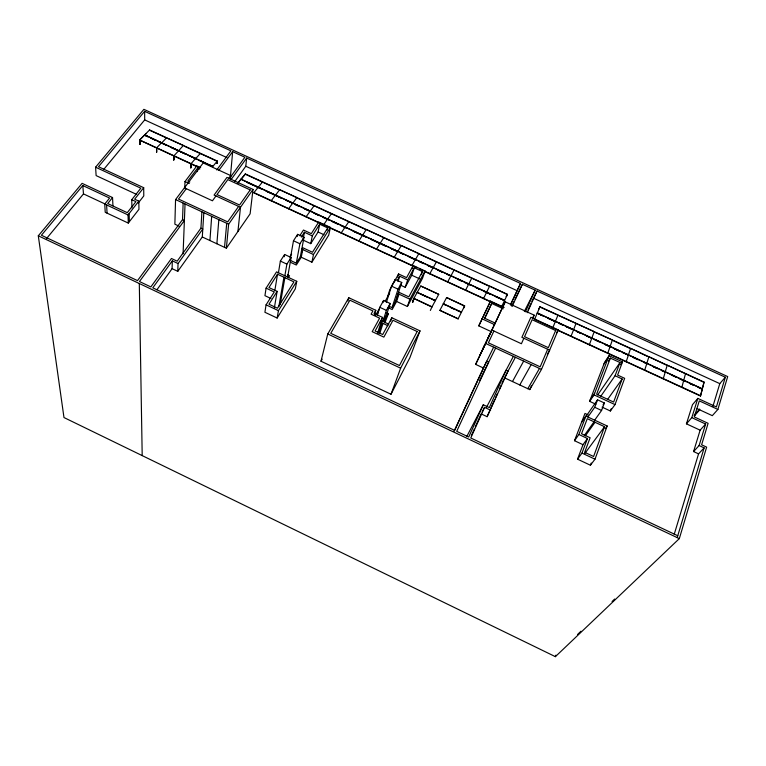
<?xml version="1.0" encoding="UTF-8"?>
<svg xmlns="http://www.w3.org/2000/svg" width="766" height="766" viewBox="0 0 766 766"><rect width="100%" height="100%" fill="white"/><g stroke="black" fill="none" stroke-linecap="round" stroke-linejoin="round"><path stroke-width="1.15" d="M156.551 152.099L156.704 147.761L161.54 142.802M156.771 152.204L156.58 147.915M173.566 159.941L173.796 155.632L173.911 159.883M173.786 160.046L173.796 155.632M172.101 268.675L172.312 260.852L178.038 263.542L177.779 271.336L172.101 268.675L156.925 289.768M230.422 179.129L230.738 175.606L203.201 162.938L175.558 199.572L174.868 224.199L179.081 226.161M216.759 169.956L230.901 150.845L144.63 111.338L98.498 166.72L143.702 187.699L134.672 199.198L138.828 201.132L138.952 209.309L128.276 223.078L105.22 212.287L104.751 204.072L109.595 198.049L82.805 185.554L41.421 235.248L137.516 280.624L182.528 219.612L183.141 203.095M184.721 188.57L184.989 181.552L196.833 165.906L200.673 167.677M183.074 253.852L185.046 203.976M190.629 167.802L190.935 163.522L190.973 167.744M190.849 167.907L190.935 163.522M197.465 171.613L197.657 168.032L199.792 169.018M182.528 219.612L184.395 220.484L139.45 281.534L150.854 286.915L171.46 258.496L177.185 261.177L200.931 228.172L201.918 211.809M177.779 271.336L202.301 236.981L203.823 212.689M209.932 240.543L211.684 216.338M216.989 163.541L217.305 161.071L149.571 129.971L139.651 139.986L144.583 135.007L212.689 166.327M217.104 163.388L217.257 161.339L184.367 146.229M216.874 243.78L218.837 219.66M230.422 176.544L232.673 151.658L244.881 157.241L230.288 177.367M224.524 247.341L226.717 223.318M149.772 130.335L149.571 129.971M202.301 236.981L226.372 248.203L228.632 224.199L253.019 189.422L226.937 177.425L214.087 195.081L240.495 207.28L237.92 231.485M161.511 143.079L166.404 137.976M234.779 181.552L245.781 166.251L246.662 158.055L520.516 283.449L510.462 305.06M173.767 155.977L178.507 150.892M253.019 189.422L250.118 213.819L226.372 248.203M178.622 150.768L183.342 145.473L149.552 130.239M190.906 163.867L195.589 158.466L189.164 155.795M200.261 153.526L195.675 158.6L189.279 155.661M266.08 288.15L274.247 291.97L266.061 304.849L264.912 312.279L277.148 318.034L295.322 288.82L296.758 281.304L276.545 271.882L266.08 288.15L264.94 295.676L271.001 298.52M274.803 290.754L277.512 274.228L293.933 281.888L277.445 308.21L268.971 304.226L277.12 291.367L268.962 287.556L277.512 274.228M278.451 272.763L280.366 261.082L284.626 254.484L291.109 257.5L287.69 276.785M274.362 307.884L277.12 291.367M284.243 256.763L284.626 254.484M278.853 306.63L283.927 277.225M277.148 318.034L278.431 310.651L296.758 281.304M284.866 275.75L286.886 264.117L291.109 257.5M280.174 304.705L284.885 277.665M293.483 240.763L290.036 260.258L296.308 263.169L300.329 256.811L304.016 237.316L297.62 234.358L293.483 240.763L299.908 243.732L296.308 263.169M501.548 306.907L507.465 294.326L245.34 173.939L237.91 183.074M297.237 236.512L297.62 234.358M245.34 173.939L245.513 174.313M310.747 243.636L312.289 235.899L304.428 232.27L302.963 240.036L310.747 243.636L318.082 232.012L319.681 224.227L327.724 227.933L327.245 230.145M301.842 252.11L302.685 247.715L312.49 252.253L327.724 227.933M302.714 249.563L301.258 257.242L296.337 265.017L290.295 262.211M258.056 187.479L253.766 192.812L319.422 223.05M258.171 187.344L262.412 182.069M300.329 256.811L311.906 262.183L313.466 254.542L330.414 227.416L318.713 222.025L311.312 233.659L303.46 230.039L299.774 235.775M271.135 200.807L275.387 195.158M275.329 195.416L279.647 189.7L296.873 197.609L292.756 203.249L286.264 200.261M330.414 227.416L328.71 235.162L311.906 262.183M288.552 208.831L292.717 203.124L286.158 200.395M306.017 216.874L310.029 211.378M375.79 310.287L374.038 313.438L382.569 317.411L375.101 330.998L382.713 334.55L391.828 317.756L420.007 330.864L409.867 357.722L391.005 394.251L320.992 361.226L327.762 333.986L348.817 297.735L375.79 310.287L374.402 314.816M556.987 329.964L700.478 396.012L704.078 382.1L540.011 306.783L538.871 308.966L539.886 307.022L594.225 331.678L591.745 338.256L586.383 335.786M704.078 382.1L702.231 389.042L700.162 388.094M700.478 396.012L702.345 388.984L537.282 313.112M314.079 205.805L310.125 211.234L304.696 208.735M347.927 301.086L348.817 297.735M323.539 224.945L327.513 219.133M327.446 219.382L331.4 213.752M341.109 233.036L344.92 227.416M345.016 227.282L348.769 221.738M665.29 371.95L663.203 378.854M112.937 205.786L112.545 197.551L82.096 183.352L38.3 235.804L63.98 417.547L555.388 656.663L679.318 538.622L706.635 447.133L701.618 444.807L708.11 423.32L694.283 416.924L699.291 400.877L717.886 409.446L727.7 376.575L143.884 109.337L95.587 167.189L96.123 175.596L136.654 194.44M677.201 537.617L704.126 447.88L699.109 445.553L693.584 451.567L698.554 453.874L704.126 447.88M531.91 301.383L537.033 291.013L725.325 377.226L716.402 406.947L697.836 398.397L692.474 404.707L686.432 423.837L700.124 430.176L705.639 424.038L691.794 417.642L686.432 423.837M674.224 534.323L698.554 453.874M712.916 406.363L719.791 383.632L725.325 377.226M699.109 445.553L705.639 424.038M358.727 241.146L362.519 235.229M693.584 451.567L700.124 430.176M362.433 235.478L366.272 229.484L400.149 245.331M377.753 313.313L379.036 309.177L375.608 315.353M377.379 315.075L379.783 307.319L383.603 300.444L390.191 303.508L386.61 314.596L382.866 321.433L380.999 320.561M382.904 302.675L383.603 300.444M691.794 417.642L697.836 398.397M387.424 297.218L389.75 289.874L398.588 273.95L406.564 277.637L413.2 265.534L425.082 271.001L422.459 278.393L407.388 306.486L395.639 301.028L401.748 282.482L395.246 279.475L391.541 286.149L386.351 302.503M377.504 333.325L382.569 317.411M394.528 281.735L395.246 279.475M378.749 333.191L382.023 322.965M382.866 321.433L386.409 310.402L390.191 303.508M397.573 277.129L398.588 273.95M379.706 333.641L382.99 323.415M397.956 281.534L399.67 276.248L407.656 279.935L405.185 287.307L400.235 285.019M386.323 312.566L388.4 313.533L384.925 322.821M376.403 249.285L380.003 243.559M388.841 306.161L392.02 307.645L398.071 289.175L401.748 282.482M383.661 237.757L380.099 243.416L378.031 242.458M396.434 299.573L398.847 292.258L408.814 296.863L422.449 271.557L414.291 267.803L407.656 279.935M398.99 294.163L396.577 301.469L392.163 309.56L388.075 307.654M390.717 321.126L391.828 317.756M412.127 268.713L413.2 265.534M405.185 287.307L411.773 275.224L414.291 267.803M394.126 257.443L397.717 251.411L391.503 248.653M407.388 306.486L409.915 299.219L425.082 271.001M555.388 656.663L555.925 655.131M421.338 274.726L422.449 271.557M412.491 302.168L413.87 298.357L412.73 302.273M412.826 302.091L414.004 298.654M415.296 259.789L418.839 253.623L401.269 245.551L397.631 251.66L391.407 248.806M583.003 444.692L574.5 440.709L578.876 434.494L587.465 438.506L583.003 444.692L577.526 459.169L590.414 465.221L591.218 463.028M604.556 426.719L593.593 456.498L584.669 452.313L590.126 437.759L581.538 433.748L587.292 418.667L604.556 426.719L584.784 453.568M602.076 407.129L610.378 410.988L611.182 408.805M615.079 375.723L622.136 378.988L613.633 402.073L596.618 394.184L610.378 358.115L620.01 362.548L615.079 375.723L600.764 396.29M590.414 465.221L595 459.198L607.179 425.992L585.923 416.082L581.528 422.411M610.378 410.988L615.012 404.611L624.654 378.318L617.607 375.062L622.509 361.897L609.037 355.692L604.585 362.375L589.619 401.336L595.843 404.228M391.005 394.251L400.637 368.187L420.007 330.864M594.665 420.161L601.578 410.471L604.374 402.973L597.557 399.804L586.316 415.967M577.526 459.169L581.978 453.089L587.465 438.506M587.924 417.01L594.722 407.282L597.557 399.804M413.717 298.663L420.773 286.024L438.736 294.326L431.9 307.08L413.812 298.424L432.043 306.773L430.348 310.441M417.173 292.507L435.433 300.464L432.062 299.391M420.773 286.024L438.736 294.326M578.876 434.494L585.923 416.082M589.619 401.336L594.043 394.883L609.037 355.692M574.5 440.709L584.975 413.429L588.173 414.913M429.726 273.835L433.116 267.688L427.897 265.39M436.361 261.962L433.02 267.937L427.811 265.543M447.603 282.07L450.896 275.865L446.616 274.19M454.037 270.082L450.877 275.961L447.746 274.515M552.688 327.982L555.407 321.442L547.882 318.091M439.866 310.354L458.116 318.809L439.866 310.354L446.616 297.553L464.656 305.883L463.698 308.085M446.616 297.553L464.311 306.017M515.394 357.272L504.468 377.82L529.766 389.607L541.495 369.384L558.251 329.897L530.848 317.287L521.885 337.337L549.653 350.167L547.288 354.275M529.766 389.607L531.556 385.413M547.661 349.248L540.174 366.828L488.392 342.814L493.917 331.017M465.527 290.324L468.725 284.071M468.62 284.31L471.751 278.211M534.457 319.594L540.011 306.783M475.265 426.921L481.153 413.889L487.109 416.685L508.04 371.108L506.077 370.198L489.33 407.589L483.308 404.764L466.762 436.543M523.867 338.246L521.416 343.743L491.935 330.108L479.66 355.855M532.801 318.187L534.151 315.152L505.215 301.842L475.648 364.386L483.384 367.996L493.639 347.17M487.109 416.685L494.826 399.412M495.793 397.257L497.239 394.011M499.652 388.621L501.098 385.375M502.056 383.22L503.99 378.902M471.339 435.615L474.288 429.094M528.023 310.01L530.943 303.537M490.594 410.203L484.562 407.378L470.764 437.989L677.766 535.74M527.257 312.7L537.033 291.013M483.509 298.606L486.611 292.286M483.308 404.764L468.715 437.022L456.708 431.354L488.689 362.107L486.736 361.198L454.669 430.387L152.788 287.834L172.312 260.852M525.371 311.829L535.175 290.161L522.374 284.301L515.011 299.353M491.073 331.563L478.788 325.876L490.508 301.124L504.172 307.415M490.508 301.124L478.788 325.876M484.706 318.627L491.695 303.451L503.319 308.803M453.989 431.402L483.384 367.996M512.109 306.448L522.374 284.301M510.51 304.619L520.516 283.449M475.648 364.386L505.215 301.842M506.182 296.413L507.465 294.326M506.412 296.519L507.351 294.565L489.637 286.139L486.496 292.535L490.719 294.47M482.752 348.961L484.811 344.643M487.76 338.361L491.006 331.697M491.695 303.451L484.629 318.216L495.123 323.06L494.424 324.564L482.005 318.819M511.851 305.797L513.957 301.498M479.679 380.281L495.64 348.099M458.116 318.809L464.656 305.883M524.346 311.369L535.175 290.161M482.12 412.022L484.562 407.378M532.552 318.177L534.151 315.152M486.534 407.206L513.392 356.334M557.897 315.295L555.273 321.682M388.4 313.533L383.833 321.883L388.783 324.19M392.02 307.645L395.639 301.028M512.483 381.554L523.666 361.102M385.193 301.249L389.616 293.254M397.449 280.26L399.67 276.248M519.779 384.953L531.192 364.597M575.965 323.587L573.456 330.031M570.967 336.398L573.581 329.801L566.036 326.431M556.547 332.884L558.251 329.897M320.992 361.226L322.16 359.197M527.812 388.697L539.484 368.446M415.392 259.54L411.897 265.63L329.744 227.799M589.313 344.844L591.821 338.179L586.325 335.948M607.697 353.308L610.109 346.586L604.642 344.183M288.275 277.771L289.538 275.77L287.518 274.831M312.289 235.899L319.681 224.227M289.759 256.936L291.626 254.025M299.908 243.732L304.016 237.316M301.335 237.087L304.428 232.27M626.148 361.791L628.446 355.022L622.911 352.772M604.001 363.888L608.453 357.224M644.646 370.313L646.839 363.477L643.497 362.04M608.376 361.083L610.378 358.115M590.232 399.737L594.655 393.274M597.719 394.844L620.01 362.548M620.537 364.74L622.509 361.897M238.599 206.408L227.713 221.891L178.507 199.064L186.31 188.685M603.034 404.86L604.374 402.973M607.591 399.459L622.136 378.988M584.324 435.433L594.043 421.817M178.038 263.542L202.799 229.044L200.931 228.172M585.301 435.892L595.038 422.286M685.474 373.856L683.674 380.51M683.636 380.683L681.807 387.414M231.399 179.158L246.662 158.055M215.974 195.952L212.46 200.788L184.424 187.814M228.795 178.277L230.738 175.606M218.904 170.311L232.673 151.658M605.197 428.663L607.179 425.992M197.657 168.032L187.804 181.073L189.796 181.992M128.276 223.078L128.037 214.949L138.828 201.132M138.282 202.98L143.778 195.933L143.702 187.699M131.944 207.902L131.752 199.706L140.81 188.187L95.587 167.189M112.545 197.551L107.719 203.555L127.261 212.68L135.908 201.64L131.752 199.706M139.699 144.334L139.766 139.967L140.044 144.276M46.333 238.81L83.484 193.903L82.805 185.554M103.582 169.602L144.697 119.898L144.63 111.338M237.958 182.815L240.888 179.292L504.545 300.54M240.945 179.426L245.292 174.208L278.518 189.47M694.111 415.344L699.578 409.025M694.369 415.986L699.837 409.686M217.305 161.071L212.766 166.461L209.558 164.987M717.886 409.446L712.313 415.66L697.156 408.671M146.306 133.514L144.678 135.151L147.857 136.616M577.526 634.507L580.973 631.203M612.072 601.511L614.658 599.031M144.697 119.898L226.928 157.605M245.781 166.251L517.012 290.64M533.375 298.137L719.791 383.632M595.153 332.396L612.398 340.018L609.966 346.816L604.585 344.346M613.327 340.736L629.413 348.118M647.682 356.516L630.629 348.386L628.35 355.079L622.959 352.599M666.008 364.922L648.907 356.774L646.686 363.697L643.44 362.213M703.916 382.32L667.243 365.19L665.137 372.18L661.881 370.687M297.888 198.365L365.162 229.264M419.787 254.35L488.478 285.9M702.393 388.812L537.349 312.949L542.481 315.803M537.225 313.189L542.548 315.64M558.548 322.993L562.828 324.956M576.731 331.352L581.021 333.325M594.971 339.731L599.271 341.713M614.332 348.635L619.723 351.115M632.678 357.071L638.088 359.551M653.254 366.521L657.592 368.523M661.929 370.514L665.185 372.008M671.351 374.842L676.483 377.207M681.625 379.563L685.742 381.458M689.86 383.354L693.986 385.25M547.814 318.254L554.211 321.193M558.481 323.156L562.761 325.119M565.969 326.594L572.384 329.543M576.674 331.515L580.963 333.488M594.904 339.893L599.213 341.875M614.275 348.798L619.675 351.278M632.63 357.234L638.04 359.723M653.197 366.694L657.534 368.685M671.303 375.014L676.435 377.37M679.519 378.787L685.694 381.631M689.812 383.527L693.939 385.422M698.065 387.318L702.183 389.214M144.707 134.883L212.651 166.595L208.371 164.633M240.993 179.158L504.612 300.377L495.995 296.892M151.036 138.081L156.331 140.513M159.51 141.978L165.877 144.898M171.191 147.34L177.568 150.28M180.757 151.745L186.081 154.196M199.945 160.563L204.216 162.536M247.408 182.394L252.79 184.865M256.016 186.349L260.325 188.331M265.725 190.82L271.126 193.3M273.28 194.296L280.854 197.772M294.929 204.244L299.267 206.246M314.223 213.12L319.345 215.476M322.419 216.893L327.542 219.248M332.683 221.604L337.816 223.969M342.957 226.334L347.075 228.23M353.26 231.073L357.377 232.969M360.47 234.386L365.631 236.761M370.801 239.136L375.962 241.51M381.133 243.885L385.279 245.8M399.795 252.474L403.95 254.379M409.149 256.773L414.349 259.167M419.557 261.56L423.722 263.475M437.29 269.709L442.518 272.112M457.168 278.853L462.415 281.266M466.609 283.19L470.803 285.124M476.059 287.547L480.263 289.471M484.476 291.406L490.795 294.316M496.062 296.739L500.284 298.683M502.391 299.65L504.497 300.617M144.554 135.276L147.733 136.741M150.912 138.206L156.207 140.638M158.332 141.614L165.753 145.033M171.067 147.474L177.444 150.404M180.632 151.869L185.966 154.32M199.83 160.697L204.101 162.66M247.294 182.528L261.302 188.963M266.692 191.452L280.749 197.906M294.824 204.388L299.171 206.38M304.6 208.879L308.937 210.88M314.127 213.264L319.25 215.619M323.348 217.506L329.504 220.33M332.588 221.747L337.72 224.112M340.803 225.53L346.979 228.364M353.164 231.208L365.535 236.905M370.706 239.279L378.978 243.081M381.047 244.038L385.193 245.943M399.708 252.617L403.864 254.532M409.063 256.916L414.262 259.31M419.471 261.704L423.636 263.628M438.248 270.341L442.432 272.265M458.135 279.485L462.329 281.419M464.426 282.386L470.726 285.278M475.983 287.69L480.186 289.634M483.346 291.08L485.452 292.047M534.582 319.355L551.74 327.254M552.813 327.752L700.641 395.783M139.651 139.986L199.543 167.562M253.814 192.553L323.606 224.687M324.64 225.166L417.231 267.794M419.337 268.761L501.663 306.668M139.642 140.121L196.278 166.346M424.479 271.423L490.939 302.024M318.082 232.012L324.056 234.769M411.773 275.224L419.854 278.948M184.989 181.552L189.288 183.534M443.265 303.872L461.4 312.346M445.305 305.098L443.351 303.709L461.496 312.107L458.116 311.025M450.638 307.568L454.908 309.541M417.269 292.267L435.337 300.703M420.362 293.981L426.748 296.93M391.541 286.149L398.071 289.175M301.785 249.122L313.466 254.542M398.042 293.723L409.915 299.219M175.558 199.572L228.632 224.199M485.663 343.474L541.495 369.384M594.043 394.883L615.012 404.611M280.366 261.082L286.886 264.117M379.783 307.319L386.409 310.402M594.722 407.282L601.578 410.471M380.166 322.093L387.989 325.741M83.484 193.903L105.765 204.311M104.751 204.072L128.037 214.949M266.061 304.849L278.431 310.651M581.978 453.089L595 459.198M327.762 333.986L400.637 368.187M38.3 235.804L679.318 538.622M106.608 204.943L107.058 213.149M129.128 213.551L129.358 221.68M139.307 283.516L142.198 455.607M139.766 139.967L139.919 144.439M555.637 330.539L548.332 347.668L524.557 336.686L532.121 319.709L555.637 330.539M417.154 331.534L399.45 365.545L330.749 333.315L349.909 300.215L372.908 310.929L371.089 314.184L379.63 318.158L372.19 331.668L383.862 337.126L392.977 320.274L417.154 331.534M250.195 189.92L239.576 205.02L216.97 194.574L227.818 179.617L250.195 189.92"/></g></svg>
